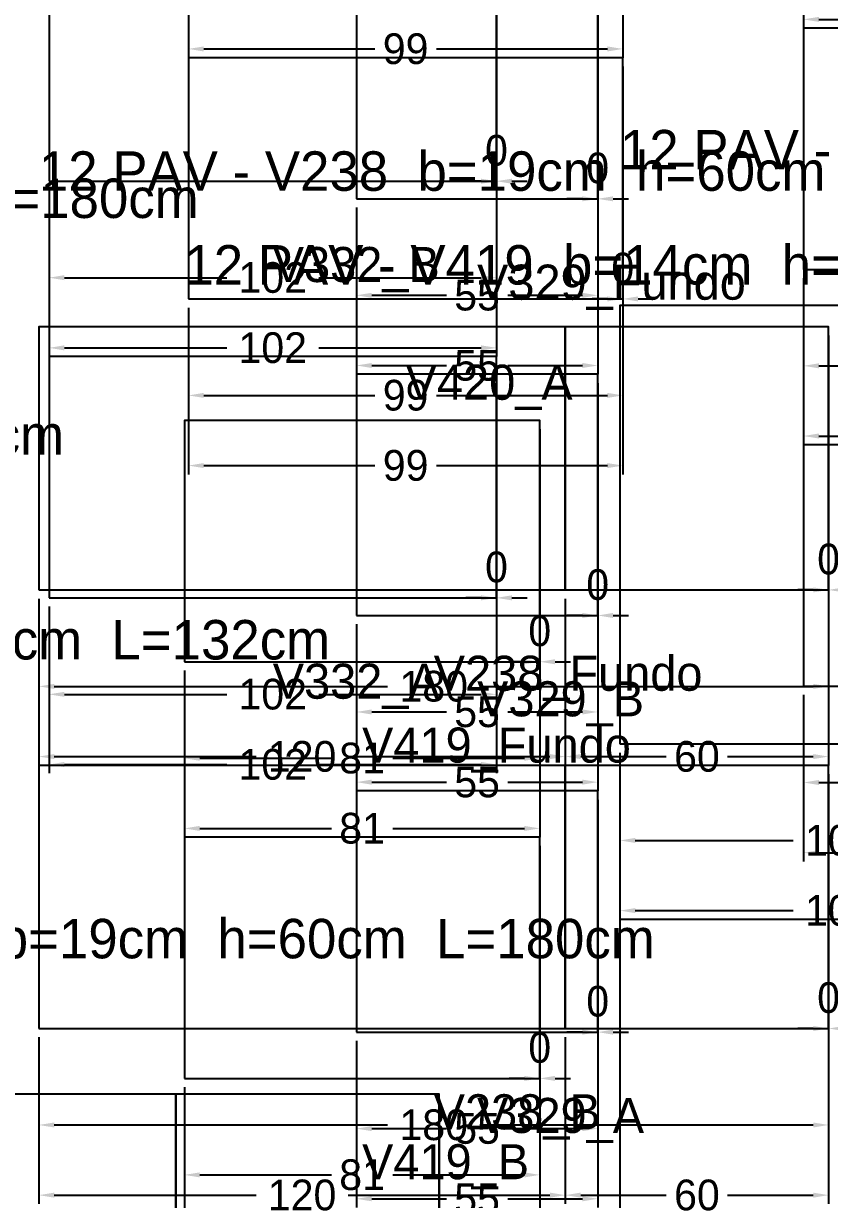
# Model space of a CAD drawing. Header units: metres. Extents: x 946 to 6411, y -603 to 1666.
# Drawn here: x 4629 to 4812.7, y 21.7 to 289.8 of the extents above; entities that cross this region are included whole.
import ezdxf

# ---------------------------------------------------------------- set-up
doc = ezdxf.new("R2010")
doc.units = ezdxf.units.M
doc.layers.add('COTA', color=3, linetype='Continuous')
doc.dimstyles.new('COTA_VIG', dxfattribs={"dimtxt": 7, "dimasz": 3.5, "dimexe": 2, "dimexo": 2, "dimgap": 1.5, "dimtad": 1, "dimdec": 1, "dimcen": 2.5, "dimclrd": 3, "dimclre": 3, "dimclrt": 3, "dimazin": 3, "dimtfac": 1, "dimtmove": 0, "dimatfit": 3})

# ---------------------------------------------------------------- blocks, each defined once
blk = doc.blocks.new('_CLOSEDFILLED')
at = {"color": 0, "linetype": 'BYBLOCK'}
blk.add_solid([(-1, 0.164), (0, 0), (-1, -0.164)], dxfattribs=at)
blk = doc.blocks.new('*D292')
at = {"color": 3}
for p, q in [((4806.74, 136.74), (4806.74, 114.74)), ((4938.74, 136.74), (4938.74, 114.74)), ((4810.24, 116.74), (4862.24, 116.74)), ((4883.24, 116.74), (4935.24, 116.74))]:
    blk.add_line(p, q, dxfattribs=at)
at = {"layer": 'Defpoints'}
for p in [(4806.74, 138.74), (4938.74, 138.74), (4806.74, 116.74)]:
    blk.add_point(p, dxfattribs=at)
at = {"layer": 'COTA', "color": 3, "xscale": 3.5, "yscale": 3.5, "rotation": 180}
blk.add_blockref('_CLOSEDFILLED', (4806.74, 116.74), dxfattribs=at)
at = {"layer": 'COTA', "color": 3, "xscale": 3.5, "yscale": 3.5}
blk.add_blockref('_CLOSEDFILLED', (4938.74, 116.74), dxfattribs=at)
at = {"layer": 'COTA', "color": 3, "insert": (4872.74, 116.74), "char_height": 7, "attachment_point": 5}
blk.add_mtext('132', dxfattribs=at)
blk = doc.blocks.new('*D293')
at = {"color": 3}
for p, q in [((4806.74, 136.74), (4806.74, 98.74)), ((4926.74, 136.74), (4926.74, 98.74)), ((4810.24, 100.74), (4856.24, 100.74)), ((4877.24, 100.74), (4923.24, 100.74))]:
    blk.add_line(p, q, dxfattribs=at)
at = {"layer": 'Defpoints'}
for p in [(4806.74, 138.74), (4926.74, 138.74), (4806.74, 100.74)]:
    blk.add_point(p, dxfattribs=at)
at = {"layer": 'COTA', "color": 3, "xscale": 3.5, "yscale": 3.5, "rotation": 180}
blk.add_blockref('_CLOSEDFILLED', (4806.74, 100.74), dxfattribs=at)
at = {"layer": 'COTA', "color": 3, "xscale": 3.5, "yscale": 3.5}
blk.add_blockref('_CLOSEDFILLED', (4926.74, 100.74), dxfattribs=at)
at = {"layer": 'COTA', "color": 3, "insert": (4866.74, 100.74), "char_height": 7, "attachment_point": 5}
blk.add_mtext('120', dxfattribs=at)
blk = doc.blocks.new('*D296')
at = {"color": 3}
for p, q in [((4806.74, 231.74), (4806.74, 209.74)), ((4938.74, 231.74), (4938.74, 209.74)), ((4810.24, 211.74), (4862.24, 211.74)), ((4883.24, 211.74), (4935.24, 211.74))]:
    blk.add_line(p, q, dxfattribs=at)
at = {"layer": 'Defpoints'}
for p in [(4806.74, 233.74), (4938.74, 233.74), (4806.74, 211.74)]:
    blk.add_point(p, dxfattribs=at)
at = {"layer": 'COTA', "color": 3, "xscale": 3.5, "yscale": 3.5, "rotation": 180}
blk.add_blockref('_CLOSEDFILLED', (4806.74, 211.74), dxfattribs=at)
at = {"layer": 'COTA', "color": 3, "xscale": 3.5, "yscale": 3.5}
blk.add_blockref('_CLOSEDFILLED', (4938.74, 211.74), dxfattribs=at)
at = {"layer": 'COTA', "color": 3, "insert": (4872.74, 211.74), "char_height": 7, "attachment_point": 5}
blk.add_mtext('132', dxfattribs=at)
blk = doc.blocks.new('*D297')
at = {"color": 3}
for p, q in [((4806.74, 231.74), (4806.74, 193.74)), ((4926.74, 231.74), (4926.74, 193.74)), ((4810.24, 195.74), (4856.24, 195.74)), ((4877.24, 195.74), (4923.24, 195.74))]:
    blk.add_line(p, q, dxfattribs=at)
at = {"layer": 'Defpoints'}
for p in [(4806.74, 233.74), (4926.74, 233.74), (4806.74, 195.74)]:
    blk.add_point(p, dxfattribs=at)
at = {"layer": 'COTA', "color": 3, "xscale": 3.5, "yscale": 3.5, "rotation": 180}
blk.add_blockref('_CLOSEDFILLED', (4806.74, 195.74), dxfattribs=at)
at = {"layer": 'COTA', "color": 3, "xscale": 3.5, "yscale": 3.5}
blk.add_blockref('_CLOSEDFILLED', (4926.74, 195.74), dxfattribs=at)
at = {"layer": 'COTA', "color": 3, "insert": (4866.74, 195.74), "char_height": 7, "attachment_point": 5}
blk.add_mtext('120', dxfattribs=at)
blk = doc.blocks.new('*D301')
at = {"color": 3}
for p, q in [((4806.74, 326.74), (4806.74, 288.74)), ((4926.74, 326.74), (4926.74, 288.74)), ((4810.24, 290.74), (4856.24, 290.74)), ((4877.24, 290.74), (4923.24, 290.74))]:
    blk.add_line(p, q, dxfattribs=at)
at = {"layer": 'Defpoints'}
for p in [(4806.74, 328.74), (4926.74, 328.74), (4806.74, 290.74)]:
    blk.add_point(p, dxfattribs=at)
at = {"layer": 'COTA', "color": 3, "xscale": 3.5, "yscale": 3.5, "rotation": 180}
blk.add_blockref('_CLOSEDFILLED', (4806.74, 290.74), dxfattribs=at)
at = {"layer": 'COTA', "color": 3, "xscale": 3.5, "yscale": 3.5}
blk.add_blockref('_CLOSEDFILLED', (4926.74, 290.74), dxfattribs=at)
at = {"layer": 'COTA', "color": 3, "insert": (4866.74, 290.74), "char_height": 7, "attachment_point": 5}
blk.add_mtext('120', dxfattribs=at)
blk = doc.blocks.new('*D1175')
at = {"color": 3}
for p, q in [((4632.45, 58.65), (4632.45, 36.65)), ((4812.45, 58.65), (4812.45, 36.65)), ((4635.95, 38.65), (4711.95, 38.65)), ((4732.95, 38.65), (4808.95, 38.65))]:
    blk.add_line(p, q, dxfattribs=at)
at = {"layer": 'Defpoints'}
for p in [(4632.45, 60.65), (4812.45, 60.65), (4632.45, 38.65)]:
    blk.add_point(p, dxfattribs=at)
at = {"layer": 'COTA', "color": 3, "xscale": 3.5, "yscale": 3.5, "rotation": 180}
blk.add_blockref('_CLOSEDFILLED', (4632.45, 38.65), dxfattribs=at)
at = {"layer": 'COTA', "color": 3, "xscale": 3.5, "yscale": 3.5}
blk.add_blockref('_CLOSEDFILLED', (4812.45, 38.65), dxfattribs=at)
at = {"layer": 'COTA', "color": 3, "insert": (4722.45, 38.65), "char_height": 7, "attachment_point": 5}
blk.add_mtext('180', dxfattribs=at)
blk = doc.blocks.new('*D1176')
at = {"color": 3}
for p, q in [((4632.45, 58.65), (4632.45, 20.65)), ((4752.45, 58.65), (4752.45, 20.65)), ((4635.95, 22.65), (4681.95, 22.65)), ((4702.95, 22.65), (4748.95, 22.65))]:
    blk.add_line(p, q, dxfattribs=at)
at = {"layer": 'Defpoints'}
for p in [(4632.45, 60.65), (4752.45, 60.65), (4632.45, 22.65)]:
    blk.add_point(p, dxfattribs=at)
at = {"layer": 'COTA', "color": 3, "xscale": 3.5, "yscale": 3.5, "rotation": 180}
blk.add_blockref('_CLOSEDFILLED', (4632.45, 22.65), dxfattribs=at)
at = {"layer": 'COTA', "color": 3, "xscale": 3.5, "yscale": 3.5}
blk.add_blockref('_CLOSEDFILLED', (4752.45, 22.65), dxfattribs=at)
at = {"layer": 'COTA', "color": 3, "insert": (4692.45, 22.65), "char_height": 7, "attachment_point": 5}
blk.add_mtext('120', dxfattribs=at)
blk = doc.blocks.new('*D1177')
at = {"color": 3}
for p, q in [((4752.45, 58.65), (4752.45, 20.65)), ((4812.45, 58.65), (4812.45, 20.65)), ((4755.95, 22.65), (4775.45, 22.65)), ((4789.45, 22.65), (4808.95, 22.65))]:
    blk.add_line(p, q, dxfattribs=at)
at = {"layer": 'Defpoints'}
for p in [(4752.45, 60.65), (4812.45, 60.65), (4752.45, 22.65)]:
    blk.add_point(p, dxfattribs=at)
at = {"layer": 'COTA', "color": 3, "xscale": 3.5, "yscale": 3.5, "rotation": 180}
blk.add_blockref('_CLOSEDFILLED', (4752.45, 22.65), dxfattribs=at)
at = {"layer": 'COTA', "color": 3, "xscale": 3.5, "yscale": 3.5}
blk.add_blockref('_CLOSEDFILLED', (4812.45, 22.65), dxfattribs=at)
at = {"layer": 'COTA', "color": 3, "insert": (4782.45, 22.65), "char_height": 7, "attachment_point": 5}
blk.add_mtext('60', dxfattribs=at)
blk = doc.blocks.new('*D1179')
at = {"color": 3}
for p, q in [((4632.45, 158.65), (4632.45, 136.65)), ((4812.45, 158.65), (4812.45, 136.65)), ((4635.95, 138.65), (4711.95, 138.65)), ((4732.95, 138.65), (4808.95, 138.65))]:
    blk.add_line(p, q, dxfattribs=at)
at = {"layer": 'Defpoints'}
for p in [(4632.45, 160.65), (4812.45, 160.65), (4632.45, 138.65)]:
    blk.add_point(p, dxfattribs=at)
at = {"layer": 'COTA', "color": 3, "xscale": 3.5, "yscale": 3.5, "rotation": 180}
blk.add_blockref('_CLOSEDFILLED', (4632.45, 138.65), dxfattribs=at)
at = {"layer": 'COTA', "color": 3, "xscale": 3.5, "yscale": 3.5}
blk.add_blockref('_CLOSEDFILLED', (4812.45, 138.65), dxfattribs=at)
at = {"layer": 'COTA', "color": 3, "insert": (4722.45, 138.65), "char_height": 7, "attachment_point": 5}
blk.add_mtext('180', dxfattribs=at)
blk = doc.blocks.new('*D1180')
at = {"color": 3}
for p, q in [((4632.45, 158.65), (4632.45, 120.65)), ((4752.45, 158.65), (4752.45, 120.65)), ((4635.95, 122.65), (4681.95, 122.65)), ((4702.95, 122.65), (4748.95, 122.65))]:
    blk.add_line(p, q, dxfattribs=at)
at = {"layer": 'Defpoints'}
for p in [(4632.45, 160.65), (4752.45, 160.65), (4632.45, 122.65)]:
    blk.add_point(p, dxfattribs=at)
at = {"layer": 'COTA', "color": 3, "xscale": 3.5, "yscale": 3.5, "rotation": 180}
blk.add_blockref('_CLOSEDFILLED', (4632.45, 122.65), dxfattribs=at)
at = {"layer": 'COTA', "color": 3, "xscale": 3.5, "yscale": 3.5}
blk.add_blockref('_CLOSEDFILLED', (4752.45, 122.65), dxfattribs=at)
at = {"layer": 'COTA', "color": 3, "insert": (4692.45, 122.65), "char_height": 7, "attachment_point": 5}
blk.add_mtext('120', dxfattribs=at)
blk = doc.blocks.new('*D1181')
at = {"color": 3}
for p, q in [((4752.45, 158.65), (4752.45, 120.65)), ((4812.45, 158.65), (4812.45, 120.65)), ((4755.95, 122.65), (4775.45, 122.65)), ((4789.45, 122.65), (4808.95, 122.65))]:
    blk.add_line(p, q, dxfattribs=at)
at = {"layer": 'Defpoints'}
for p in [(4752.45, 160.65), (4812.45, 160.65), (4752.45, 122.65)]:
    blk.add_point(p, dxfattribs=at)
at = {"layer": 'COTA', "color": 3, "xscale": 3.5, "yscale": 3.5, "rotation": 180}
blk.add_blockref('_CLOSEDFILLED', (4752.45, 122.65), dxfattribs=at)
at = {"layer": 'COTA', "color": 3, "xscale": 3.5, "yscale": 3.5}
blk.add_blockref('_CLOSEDFILLED', (4812.45, 122.65), dxfattribs=at)
at = {"layer": 'COTA', "color": 3, "insert": (4782.45, 122.65), "char_height": 7, "attachment_point": 5}
blk.add_mtext('60', dxfattribs=at)
blk = doc.blocks.new('*D1642')
at = {"color": 3}
for p, q in [((4704.83, 57.82), (4704.83, 35.82)), ((4759.83, 57.82), (4759.83, 35.82)), ((4708.33, 37.82), (4725.33, 37.82)), ((4739.33, 37.82), (4756.33, 37.82))]:
    blk.add_line(p, q, dxfattribs=at)
at = {"layer": 'Defpoints'}
for p in [(4704.83, 59.82), (4759.83, 59.82), (4704.83, 37.82)]:
    blk.add_point(p, dxfattribs=at)
at = {"layer": 'COTA', "color": 3, "xscale": 3.5, "yscale": 3.5, "rotation": 180}
blk.add_blockref('_CLOSEDFILLED', (4704.83, 37.82), dxfattribs=at)
at = {"layer": 'COTA', "color": 3, "xscale": 3.5, "yscale": 3.5}
blk.add_blockref('_CLOSEDFILLED', (4759.83, 37.82), dxfattribs=at)
at = {"layer": 'COTA', "color": 3, "insert": (4732.33, 37.82), "char_height": 7, "attachment_point": 5}
blk.add_mtext('55', dxfattribs=at)
blk = doc.blocks.new('*D1643')
at = {"color": 3}
for p, q in [((4704.83, 57.82), (4704.83, 19.82)), ((4759.83, 57.82), (4759.83, 19.82)), ((4708.33, 21.82), (4725.33, 21.82)), ((4739.33, 21.82), (4756.33, 21.82))]:
    blk.add_line(p, q, dxfattribs=at)
at = {"layer": 'Defpoints'}
for p in [(4704.83, 59.82), (4759.83, 59.82), (4704.83, 21.82)]:
    blk.add_point(p, dxfattribs=at)
at = {"layer": 'COTA', "color": 3, "xscale": 3.5, "yscale": 3.5, "rotation": 180}
blk.add_blockref('_CLOSEDFILLED', (4704.83, 21.82), dxfattribs=at)
at = {"layer": 'COTA', "color": 3, "xscale": 3.5, "yscale": 3.5}
blk.add_blockref('_CLOSEDFILLED', (4759.83, 21.82), dxfattribs=at)
at = {"layer": 'COTA', "color": 3, "insert": (4732.33, 21.82), "char_height": 7, "attachment_point": 5}
blk.add_mtext('55', dxfattribs=at)
blk = doc.blocks.new('*D1645')
at = {"color": 3}
for p, q in [((4704.83, 152.82), (4704.83, 130.82)), ((4759.83, 152.82), (4759.83, 130.82)), ((4708.33, 132.82), (4725.33, 132.82)), ((4739.33, 132.82), (4756.33, 132.82))]:
    blk.add_line(p, q, dxfattribs=at)
at = {"layer": 'Defpoints'}
for p in [(4704.83, 154.82), (4759.83, 154.82), (4704.83, 132.82)]:
    blk.add_point(p, dxfattribs=at)
at = {"layer": 'COTA', "color": 3, "xscale": 3.5, "yscale": 3.5, "rotation": 180}
blk.add_blockref('_CLOSEDFILLED', (4704.83, 132.82), dxfattribs=at)
at = {"layer": 'COTA', "color": 3, "xscale": 3.5, "yscale": 3.5}
blk.add_blockref('_CLOSEDFILLED', (4759.83, 132.82), dxfattribs=at)
at = {"layer": 'COTA', "color": 3, "insert": (4732.33, 132.82), "char_height": 7, "attachment_point": 5}
blk.add_mtext('55', dxfattribs=at)
blk = doc.blocks.new('*D1646')
at = {"color": 3}
for p, q in [((4704.83, 152.82), (4704.83, 114.82)), ((4759.83, 152.82), (4759.83, 114.82)), ((4708.33, 116.82), (4725.33, 116.82)), ((4739.33, 116.82), (4756.33, 116.82))]:
    blk.add_line(p, q, dxfattribs=at)
at = {"layer": 'Defpoints'}
for p in [(4704.83, 154.82), (4759.83, 154.82), (4704.83, 116.82)]:
    blk.add_point(p, dxfattribs=at)
at = {"layer": 'COTA', "color": 3, "xscale": 3.5, "yscale": 3.5, "rotation": 180}
blk.add_blockref('_CLOSEDFILLED', (4704.83, 116.82), dxfattribs=at)
at = {"layer": 'COTA', "color": 3, "xscale": 3.5, "yscale": 3.5}
blk.add_blockref('_CLOSEDFILLED', (4759.83, 116.82), dxfattribs=at)
at = {"layer": 'COTA', "color": 3, "insert": (4732.33, 116.82), "char_height": 7, "attachment_point": 5}
blk.add_mtext('55', dxfattribs=at)
blk = doc.blocks.new('*D1648')
at = {"color": 3}
for p, q in [((4704.83, 247.82), (4704.83, 225.82)), ((4759.83, 247.82), (4759.83, 225.82)), ((4708.33, 227.82), (4725.33, 227.82)), ((4739.33, 227.82), (4756.33, 227.82))]:
    blk.add_line(p, q, dxfattribs=at)
at = {"layer": 'Defpoints'}
for p in [(4704.83, 249.82), (4759.83, 249.82), (4704.83, 227.82)]:
    blk.add_point(p, dxfattribs=at)
at = {"layer": 'COTA', "color": 3, "xscale": 3.5, "yscale": 3.5, "rotation": 180}
blk.add_blockref('_CLOSEDFILLED', (4704.83, 227.82), dxfattribs=at)
at = {"layer": 'COTA', "color": 3, "xscale": 3.5, "yscale": 3.5}
blk.add_blockref('_CLOSEDFILLED', (4759.83, 227.82), dxfattribs=at)
at = {"layer": 'COTA', "color": 3, "insert": (4732.33, 227.82), "char_height": 7, "attachment_point": 5}
blk.add_mtext('55', dxfattribs=at)
blk = doc.blocks.new('*D1649')
at = {"color": 3}
for p, q in [((4704.83, 247.82), (4704.83, 209.82)), ((4759.83, 247.82), (4759.83, 209.82)), ((4708.33, 211.82), (4725.33, 211.82)), ((4739.33, 211.82), (4756.33, 211.82))]:
    blk.add_line(p, q, dxfattribs=at)
at = {"layer": 'Defpoints'}
for p in [(4704.83, 249.82), (4759.83, 249.82), (4704.83, 211.82)]:
    blk.add_point(p, dxfattribs=at)
at = {"layer": 'COTA', "color": 3, "xscale": 3.5, "yscale": 3.5, "rotation": 180}
blk.add_blockref('_CLOSEDFILLED', (4704.83, 211.82), dxfattribs=at)
at = {"layer": 'COTA', "color": 3, "xscale": 3.5, "yscale": 3.5}
blk.add_blockref('_CLOSEDFILLED', (4759.83, 211.82), dxfattribs=at)
at = {"layer": 'COTA', "color": 3, "insert": (4732.33, 211.82), "char_height": 7, "attachment_point": 5}
blk.add_mtext('55', dxfattribs=at)
blk = doc.blocks.new('*D1669')
at = {"color": 3}
for p, q in [((4634.76, 156.84), (4634.76, 134.84)), ((4736.76, 156.84), (4736.76, 134.84)), ((4638.26, 136.84), (4675.26, 136.84)), ((4696.26, 136.84), (4733.26, 136.84))]:
    blk.add_line(p, q, dxfattribs=at)
at = {"layer": 'Defpoints'}
for p in [(4634.76, 158.84), (4736.76, 158.84), (4634.76, 136.84)]:
    blk.add_point(p, dxfattribs=at)
at = {"layer": 'COTA', "color": 3, "xscale": 3.5, "yscale": 3.5, "rotation": 180}
blk.add_blockref('_CLOSEDFILLED', (4634.76, 136.84), dxfattribs=at)
at = {"layer": 'COTA', "color": 3, "xscale": 3.5, "yscale": 3.5}
blk.add_blockref('_CLOSEDFILLED', (4736.76, 136.84), dxfattribs=at)
at = {"layer": 'COTA', "color": 3, "insert": (4685.76, 136.84), "char_height": 7, "attachment_point": 5}
blk.add_mtext('102', dxfattribs=at)
blk = doc.blocks.new('*D1670')
at = {"color": 3}
for p, q in [((4634.76, 156.84), (4634.76, 118.84)), ((4736.76, 156.84), (4736.76, 118.84)), ((4638.26, 120.84), (4675.26, 120.84)), ((4696.26, 120.84), (4733.26, 120.84))]:
    blk.add_line(p, q, dxfattribs=at)
at = {"layer": 'Defpoints'}
for p in [(4634.76, 158.84), (4736.76, 158.84), (4634.76, 120.84)]:
    blk.add_point(p, dxfattribs=at)
at = {"layer": 'COTA', "color": 3, "xscale": 3.5, "yscale": 3.5, "rotation": 180}
blk.add_blockref('_CLOSEDFILLED', (4634.76, 120.84), dxfattribs=at)
at = {"layer": 'COTA', "color": 3, "xscale": 3.5, "yscale": 3.5}
blk.add_blockref('_CLOSEDFILLED', (4736.76, 120.84), dxfattribs=at)
at = {"layer": 'COTA', "color": 3, "insert": (4685.76, 120.84), "char_height": 7, "attachment_point": 5}
blk.add_mtext('102', dxfattribs=at)
blk = doc.blocks.new('*D1672')
at = {"color": 3}
for p, q in [((4634.76, 251.84), (4634.76, 229.84)), ((4736.76, 251.84), (4736.76, 229.84)), ((4638.26, 231.84), (4675.26, 231.84)), ((4696.26, 231.84), (4733.26, 231.84))]:
    blk.add_line(p, q, dxfattribs=at)
at = {"layer": 'Defpoints'}
for p in [(4634.76, 253.84), (4736.76, 253.84), (4634.76, 231.84)]:
    blk.add_point(p, dxfattribs=at)
at = {"layer": 'COTA', "color": 3, "xscale": 3.5, "yscale": 3.5, "rotation": 180}
blk.add_blockref('_CLOSEDFILLED', (4634.76, 231.84), dxfattribs=at)
at = {"layer": 'COTA', "color": 3, "xscale": 3.5, "yscale": 3.5}
blk.add_blockref('_CLOSEDFILLED', (4736.76, 231.84), dxfattribs=at)
at = {"layer": 'COTA', "color": 3, "insert": (4685.76, 231.84), "char_height": 7, "attachment_point": 5}
blk.add_mtext('102', dxfattribs=at)
blk = doc.blocks.new('*D1673')
at = {"color": 3}
for p, q in [((4634.76, 251.84), (4634.76, 213.84)), ((4736.76, 251.84), (4736.76, 213.84)), ((4638.26, 215.84), (4675.26, 215.84)), ((4696.26, 215.84), (4733.26, 215.84))]:
    blk.add_line(p, q, dxfattribs=at)
at = {"layer": 'Defpoints'}
for p in [(4634.76, 253.84), (4736.76, 253.84), (4634.76, 215.84)]:
    blk.add_point(p, dxfattribs=at)
at = {"layer": 'COTA', "color": 3, "xscale": 3.5, "yscale": 3.5, "rotation": 180}
blk.add_blockref('_CLOSEDFILLED', (4634.76, 215.84), dxfattribs=at)
at = {"layer": 'COTA', "color": 3, "xscale": 3.5, "yscale": 3.5}
blk.add_blockref('_CLOSEDFILLED', (4736.76, 215.84), dxfattribs=at)
at = {"layer": 'COTA', "color": 3, "insert": (4685.76, 215.84), "char_height": 7, "attachment_point": 5}
blk.add_mtext('102', dxfattribs=at)
blk = doc.blocks.new('*D1882')
at = {"color": 3}
for p, q in [((4764.9, 123.53), (4764.9, 101.53)), ((4864.9, 123.53), (4864.9, 101.53)), ((4768.4, 103.53), (4804.4, 103.53)), ((4825.4, 103.53), (4861.4, 103.53))]:
    blk.add_line(p, q, dxfattribs=at)
at = {"layer": 'Defpoints'}
for p in [(4764.9, 125.53), (4864.9, 125.53), (4764.9, 103.53)]:
    blk.add_point(p, dxfattribs=at)
at = {"layer": 'COTA', "color": 3, "xscale": 3.5, "yscale": 3.5, "rotation": 180}
blk.add_blockref('_CLOSEDFILLED', (4764.9, 103.53), dxfattribs=at)
at = {"layer": 'COTA', "color": 3, "xscale": 3.5, "yscale": 3.5}
blk.add_blockref('_CLOSEDFILLED', (4864.9, 103.53), dxfattribs=at)
at = {"layer": 'COTA', "color": 3, "insert": (4814.9, 103.53), "char_height": 7, "attachment_point": 5}
blk.add_mtext('100', dxfattribs=at)
blk = doc.blocks.new('*D1883')
at = {"color": 3}
for p, q in [((4764.9, 123.53), (4764.9, 85.53)), ((4864.9, 123.53), (4864.9, 85.53)), ((4768.4, 87.53), (4804.4, 87.53)), ((4825.4, 87.53), (4861.4, 87.53))]:
    blk.add_line(p, q, dxfattribs=at)
at = {"layer": 'Defpoints'}
for p in [(4764.9, 125.53), (4864.9, 125.53), (4764.9, 87.53)]:
    blk.add_point(p, dxfattribs=at)
at = {"layer": 'COTA', "color": 3, "xscale": 3.5, "yscale": 3.5, "rotation": 180}
blk.add_blockref('_CLOSEDFILLED', (4764.9, 87.53), dxfattribs=at)
at = {"layer": 'COTA', "color": 3, "xscale": 3.5, "yscale": 3.5}
blk.add_blockref('_CLOSEDFILLED', (4864.9, 87.53), dxfattribs=at)
at = {"layer": 'COTA', "color": 3, "insert": (4814.9, 87.53), "char_height": 7, "attachment_point": 5}
blk.add_mtext('100', dxfattribs=at)
blk = doc.blocks.new('*D1999')
at = {"color": 3}
for p, q in [((4665.62, 47.27), (4665.62, 25.27)), ((4746.62, 47.27), (4746.62, 25.27)), ((4669.12, 27.27), (4699.12, 27.27)), ((4713.12, 27.27), (4743.12, 27.27))]:
    blk.add_line(p, q, dxfattribs=at)
at = {"layer": 'Defpoints'}
for p in [(4665.62, 49.27), (4746.62, 49.27), (4665.62, 27.27)]:
    blk.add_point(p, dxfattribs=at)
at = {"layer": 'COTA', "color": 3, "xscale": 3.5, "yscale": 3.5, "rotation": 180}
blk.add_blockref('_CLOSEDFILLED', (4665.62, 27.27), dxfattribs=at)
at = {"layer": 'COTA', "color": 3, "xscale": 3.5, "yscale": 3.5}
blk.add_blockref('_CLOSEDFILLED', (4746.62, 27.27), dxfattribs=at)
at = {"layer": 'COTA', "color": 3, "insert": (4706.12, 27.27), "char_height": 7, "attachment_point": 5}
blk.add_mtext('81', dxfattribs=at)
blk = doc.blocks.new('*D2000')
at = {"color": 3}
for p, q in [((4665.62, 47.27), (4665.62, 9.27)), ((4746.62, 47.27), (4746.62, 9.27)), ((4669.12, 11.27), (4699.12, 11.27)), ((4713.12, 11.27), (4743.12, 11.27))]:
    blk.add_line(p, q, dxfattribs=at)
at = {"layer": 'Defpoints'}
for p in [(4665.62, 49.27), (4746.62, 49.27), (4665.62, 11.27)]:
    blk.add_point(p, dxfattribs=at)
at = {"layer": 'COTA', "color": 3, "xscale": 3.5, "yscale": 3.5, "rotation": 180}
blk.add_blockref('_CLOSEDFILLED', (4665.62, 11.27), dxfattribs=at)
at = {"layer": 'COTA', "color": 3, "xscale": 3.5, "yscale": 3.5}
blk.add_blockref('_CLOSEDFILLED', (4746.62, 11.27), dxfattribs=at)
at = {"layer": 'COTA', "color": 3, "insert": (4706.12, 11.27), "char_height": 7, "attachment_point": 5}
blk.add_mtext('81', dxfattribs=at)
blk = doc.blocks.new('*D2002')
at = {"color": 3}
for p, q in [((4665.62, 142.27), (4665.62, 120.27)), ((4746.62, 142.27), (4746.62, 120.27)), ((4669.12, 122.27), (4699.12, 122.27)), ((4713.12, 122.27), (4743.12, 122.27))]:
    blk.add_line(p, q, dxfattribs=at)
at = {"layer": 'Defpoints'}
for p in [(4665.62, 144.27), (4746.62, 144.27), (4665.62, 122.27)]:
    blk.add_point(p, dxfattribs=at)
at = {"layer": 'COTA', "color": 3, "xscale": 3.5, "yscale": 3.5, "rotation": 180}
blk.add_blockref('_CLOSEDFILLED', (4665.62, 122.27), dxfattribs=at)
at = {"layer": 'COTA', "color": 3, "xscale": 3.5, "yscale": 3.5}
blk.add_blockref('_CLOSEDFILLED', (4746.62, 122.27), dxfattribs=at)
at = {"layer": 'COTA', "color": 3, "insert": (4706.12, 122.27), "char_height": 7, "attachment_point": 5}
blk.add_mtext('81', dxfattribs=at)
blk = doc.blocks.new('*D2003')
at = {"color": 3}
for p, q in [((4665.62, 142.27), (4665.62, 104.27)), ((4746.62, 142.27), (4746.62, 104.27)), ((4669.12, 106.27), (4699.12, 106.27)), ((4713.12, 106.27), (4743.12, 106.27))]:
    blk.add_line(p, q, dxfattribs=at)
at = {"layer": 'Defpoints'}
for p in [(4665.62, 144.27), (4746.62, 144.27), (4665.62, 106.27)]:
    blk.add_point(p, dxfattribs=at)
at = {"layer": 'COTA', "color": 3, "xscale": 3.5, "yscale": 3.5, "rotation": 180}
blk.add_blockref('_CLOSEDFILLED', (4665.62, 106.27), dxfattribs=at)
at = {"layer": 'COTA', "color": 3, "xscale": 3.5, "yscale": 3.5}
blk.add_blockref('_CLOSEDFILLED', (4746.62, 106.27), dxfattribs=at)
at = {"layer": 'COTA', "color": 3, "insert": (4706.12, 106.27), "char_height": 7, "attachment_point": 5}
blk.add_mtext('81', dxfattribs=at)
blk = doc.blocks.new('*D2005')
at = {"color": 3}
for p, q in [((4666.55, 225), (4666.55, 203)), ((4765.55, 225), (4765.55, 203)), ((4670.05, 205), (4709.05, 205)), ((4723.05, 205), (4762.05, 205))]:
    blk.add_line(p, q, dxfattribs=at)
at = {"layer": 'Defpoints'}
for p in [(4666.55, 227), (4765.55, 227), (4666.55, 205)]:
    blk.add_point(p, dxfattribs=at)
at = {"layer": 'COTA', "color": 3, "xscale": 3.5, "yscale": 3.5, "rotation": 180}
blk.add_blockref('_CLOSEDFILLED', (4666.55, 205), dxfattribs=at)
at = {"layer": 'COTA', "color": 3, "xscale": 3.5, "yscale": 3.5}
blk.add_blockref('_CLOSEDFILLED', (4765.55, 205), dxfattribs=at)
at = {"layer": 'COTA', "color": 3, "insert": (4716.05, 205), "char_height": 7, "attachment_point": 5}
blk.add_mtext('99', dxfattribs=at)
blk = doc.blocks.new('*D2006')
at = {"color": 3}
for p, q in [((4666.55, 225), (4666.55, 187)), ((4765.55, 225), (4765.55, 187)), ((4670.05, 189), (4709.05, 189)), ((4723.05, 189), (4762.05, 189))]:
    blk.add_line(p, q, dxfattribs=at)
at = {"layer": 'Defpoints'}
for p in [(4666.55, 227), (4765.55, 227), (4666.55, 189)]:
    blk.add_point(p, dxfattribs=at)
at = {"layer": 'COTA', "color": 3, "xscale": 3.5, "yscale": 3.5, "rotation": 180}
blk.add_blockref('_CLOSEDFILLED', (4666.55, 189), dxfattribs=at)
at = {"layer": 'COTA', "color": 3, "xscale": 3.5, "yscale": 3.5}
blk.add_blockref('_CLOSEDFILLED', (4765.55, 189), dxfattribs=at)
at = {"layer": 'COTA', "color": 3, "insert": (4716.05, 189), "char_height": 7, "attachment_point": 5}
blk.add_mtext('99', dxfattribs=at)
blk = doc.blocks.new('*D2009')
at = {"color": 3}
for p, q in [((4666.55, 320), (4666.55, 282)), ((4765.55, 320), (4765.55, 282)), ((4670.05, 284), (4709.05, 284)), ((4723.05, 284), (4762.05, 284))]:
    blk.add_line(p, q, dxfattribs=at)
at = {"layer": 'Defpoints'}
for p in [(4666.55, 322), (4765.55, 322), (4666.55, 284)]:
    blk.add_point(p, dxfattribs=at)
at = {"layer": 'COTA', "color": 3, "xscale": 3.5, "yscale": 3.5, "rotation": 180}
blk.add_blockref('_CLOSEDFILLED', (4666.55, 284), dxfattribs=at)
at = {"layer": 'COTA', "color": 3, "xscale": 3.5, "yscale": 3.5}
blk.add_blockref('_CLOSEDFILLED', (4765.55, 284), dxfattribs=at)
at = {"layer": 'COTA', "color": 3, "insert": (4716.05, 284), "char_height": 7, "attachment_point": 5}
blk.add_mtext('99', dxfattribs=at)

msp = doc.modelspace()

# ---------------------------------------------------------------- linework, layer by layer
at = {"layer": 'Paineis'}
for points in [[(4634.76, 253.84), (4736.76, 253.84), (4736.76, 308.84), (4634.76, 308.84)], [(4704.83, 249.82), (4759.83, 249.82), (4759.83, 304.82), (4704.83, 304.82)], [(4806.74, 233.74), (4926.74, 233.74), (4926.74, 288.74), (4806.74, 288.74)], [(4666.55, 227), (4765.55, 227), (4765.55, 282), (4666.55, 282)], [(4764.9, 125.53), (4864.9, 125.53), (4864.9, 225.53), (4764.9, 225.53)], [(4632.45, 160.65), (4752.45, 160.65), (4752.45, 220.65), (4632.45, 220.65)], [(4752.45, 160.65), (4812.45, 160.65), (4812.45, 220.65), (4752.45, 220.65)], [(4634.76, 158.84), (4736.76, 158.84), (4736.76, 213.84), (4634.76, 213.84)], [(4704.83, 154.82), (4759.83, 154.82), (4759.83, 209.82), (4704.83, 209.82)], [(4665.62, 144.27), (4746.62, 144.27), (4746.62, 199.27), (4665.62, 199.27)], [(4806.74, 138.74), (4926.74, 138.74), (4926.74, 193.74), (4806.74, 193.74)], [(4632.45, 60.65), (4752.45, 60.65), (4752.45, 120.65), (4632.45, 120.65)], [(4752.45, 60.65), (4812.45, 60.65), (4812.45, 120.65), (4752.45, 120.65)], [(4704.83, 59.82), (4759.83, 59.82), (4759.83, 114.82), (4704.83, 114.82)], [(4665.62, 49.27), (4746.62, 49.27), (4746.62, 104.27), (4665.62, 104.27)], [(4764.9, -14.47), (4864.9, -14.47), (4864.9, 85.53), (4764.9, 85.53)], [(4543.7, -14.35), (4663.7, -14.35), (4663.7, 45.65), (4543.7, 45.65)], [(4663.7, -14.35), (4723.7, -14.35), (4723.7, 45.65), (4663.7, 45.65)]]:
    msp.add_lwpolyline(points, close=True, dxfattribs=at)

# ---------------------------------------------------------------- texts
at = {"layer": 'NOMENCLATURA', "char_height": 9, "attachment_point": 1}
for s, insert in [('12 PAV - V408  b=19cm  h=100cm  L=100cm', (4764.9, 265.53)), ('12 PAV - V238  b=19cm  h=60cm  L=180cm', (4632.45, 260.65)), ('12 PAV - V236  b=19cm  h=50cm  L=180cm', (4433.05, 254.45)), ('12 PAV - V419  b=14cm  h=55cm  L=81cm', (4665.62, 239.27)), ('12 PAV - V213  b=19cm  h=50cm  L=180cm', (4402.37, 200.51)), ('12 PAV - V328  b=19cm  h=60cm  L=132cm', (4463.02, 153.79)), ('12 PAV - V26  b=19cm  h=60cm  L=180cm', (4543.7, 85.65))]:
    msp.add_mtext(s, dxfattribs=dict(at, insert=insert))
at = {"layer": 'Texto Secao', "char_height": 8, "attachment_point": 1}
for s, insert in [('V332_B', (4685.76, 238.84)), ('V329_Fundo', (4732.33, 234.82)), ('V420_A', (4716.05, 212)), ('V238_Fundo', (4722.45, 145.65)), ('V332_A', (4685.76, 143.84)), ('V329_B', (4732.33, 139.82)), ('V419_Fundo', (4706.12, 129.27)), ('V238_B', (4722.45, 45.65)), ('V329_A', (4732.33, 44.82)), ('V419_B', (4706.12, 34.27))]:
    msp.add_mtext(s, dxfattribs=dict(at, insert=insert))

# ---------------------------------------------------------------- dimensions: what is measured, and where the dimension line sits
at = {"layer": 'COTA'}
for base, p1, p2, picture, middle in [((4806.74, 290.74), (4806.74, 328.74), (4926.74, 328.74), '*D301', (4866.74, 290.74)), ((4666.55, 284), (4666.55, 322), (4765.55, 322), '*D2009', (4716.05, 284)), ((4634.76, 231.84), (4634.76, 253.84), (4736.76, 253.84), '*D1672', (4685.76, 231.84)), ((4634.76, 215.84), (4634.76, 253.84), (4736.76, 253.84), '*D1673', (4685.76, 215.84)), ((4704.83, 227.82), (4704.83, 249.82), (4759.83, 249.82), '*D1648', (4732.33, 227.82)), ((4704.83, 211.82), (4704.83, 249.82), (4759.83, 249.82), '*D1649', (4732.33, 211.82)), ((4806.74, 211.74), (4806.74, 233.74), (4938.74, 233.74), '*D296', (4872.74, 211.74)), ((4806.74, 195.74), (4806.74, 233.74), (4926.74, 233.74), '*D297', (4866.74, 195.74)), ((4666.55, 205), (4666.55, 227), (4765.55, 227), '*D2005', (4716.05, 205)), ((4666.55, 189), (4666.55, 227), (4765.55, 227), '*D2006', (4716.05, 189)), ((4632.45, 138.65), (4632.45, 160.65), (4812.45, 160.65), '*D1179', (4722.45, 138.65)), ((4632.45, 122.65), (4632.45, 160.65), (4752.45, 160.65), '*D1180', (4692.45, 122.65)), ((4634.76, 136.84), (4634.76, 158.84), (4736.76, 158.84), '*D1669', (4685.76, 136.84)), ((4634.76, 120.84), (4634.76, 158.84), (4736.76, 158.84), '*D1670', (4685.76, 120.84)), ((4752.45, 122.65), (4752.45, 160.65), (4812.45, 160.65), '*D1181', (4782.45, 122.65)), ((4704.83, 132.82), (4704.83, 154.82), (4759.83, 154.82), '*D1645', (4732.33, 132.82)), ((4704.83, 116.82), (4704.83, 154.82), (4759.83, 154.82), '*D1646', (4732.33, 116.82)), ((4665.62, 122.27), (4665.62, 144.27), (4746.62, 144.27), '*D2002', (4706.12, 122.27)), ((4665.62, 106.27), (4665.62, 144.27), (4746.62, 144.27), '*D2003', (4706.12, 106.27)), ((4806.74, 116.74), (4806.74, 138.74), (4938.74, 138.74), '*D292', (4872.74, 116.74)), ((4806.74, 100.74), (4806.74, 138.74), (4926.74, 138.74), '*D293', (4866.74, 100.74)), ((4764.9, 103.53), (4764.9, 125.53), (4864.9, 125.53), '*D1882', (4814.9, 103.53)), ((4764.9, 87.53), (4764.9, 125.53), (4864.9, 125.53), '*D1883', (4814.9, 87.53)), ((4632.45, 38.65), (4632.45, 60.65), (4812.45, 60.65), '*D1175', (4722.45, 38.65)), ((4632.45, 22.65), (4632.45, 60.65), (4752.45, 60.65), '*D1176', (4692.45, 22.65)), ((4704.83, 37.82), (4704.83, 59.82), (4759.83, 59.82), '*D1642', (4732.33, 37.82)), ((4704.83, 21.82), (4704.83, 59.82), (4759.83, 59.82), '*D1643', (4732.33, 21.82)), ((4752.45, 22.65), (4752.45, 60.65), (4812.45, 60.65), '*D1177', (4782.45, 22.65)), ((4665.62, 27.27), (4665.62, 49.27), (4746.62, 49.27), '*D1999', (4706.12, 27.27)), ((4665.62, 11.27), (4665.62, 49.27), (4746.62, 49.27), '*D2000', (4706.12, 11.27))]:
    dim = msp.add_linear_dim(base=base, p1=p1, p2=p2, dimstyle='COTA_VIG', dxfattribs=at)
    dim.commit()
    dim.dimension.update_dxf_attribs({"geometry": picture, "text_midpoint": middle})
for base, p1, p2 in [((4736.76, 253.84), (4736.76, 253.84), (4736.76, 308.84)), ((4759.83, 249.82), (4759.83, 249.82), (4759.83, 304.82)), ((4765.55, 227), (4765.55, 227), (4765.55, 282)), ((4812.45, 160.65), (4812.45, 160.65), (4812.45, 220.65)), ((4736.76, 158.84), (4736.76, 158.84), (4736.76, 213.84)), ((4759.83, 154.82), (4759.83, 154.82), (4759.83, 209.82)), ((4746.62, 144.27), (4746.62, 144.27), (4746.62, 199.27)), ((4812.45, 60.65), (4812.45, 60.65), (4812.45, 120.65)), ((4759.83, 59.82), (4759.83, 59.82), (4759.83, 114.82)), ((4746.62, 49.27), (4746.62, 49.27), (4746.62, 104.27)), ((4723.7, -14.35), (4723.7, -14.35), (4723.7, 45.65))]:
    msp.add_linear_dim(base=base, p1=p1, p2=p2, dimstyle='COTA_VIG', dxfattribs=at).render()

doc.saveas('drawing.dxf')
